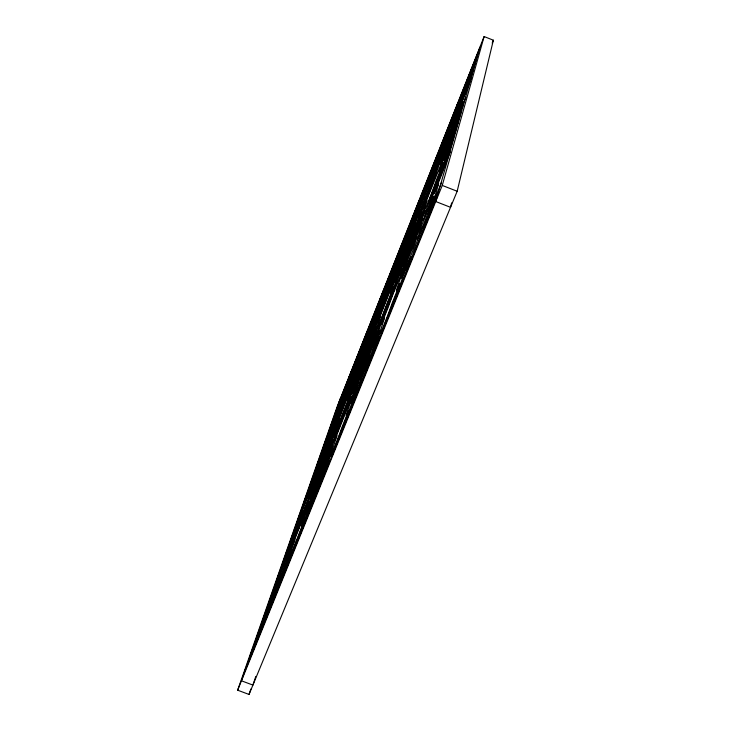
<?xml version="1.0" encoding="UTF-8"?>
<svg xmlns="http://www.w3.org/2000/svg" width="731" height="731" viewBox="0 0 731 731"><rect width="100%" height="100%" fill="white"/><g stroke="black" fill="none" stroke-linecap="round" stroke-linejoin="round"><path stroke-width="1.1" d="M457.177 191.257L493.352 40.205L484.114 36.55L337.53 405.678L237.648 690.192L249.033 694.45L457.177 191.257L442.255 185.427L484.114 36.55M451.621 202.907L450.534 207.312L435.722 201.528L479.856 47.277M255.804 676.449L252.908 685.084L241.449 680.799L340.527 398.13M249.033 694.45L250.852 689.059M341.669 398.614L342.437 395.992L340.92 399.354L356.883 359.204L348.915 380.942L350.633 377.278L349.619 379.992L334.323 418.324L341.523 399.025M465.291 85.655L464.057 88.67A23.465 0.493 -68.6 0 0 460.914 96.236L460.384 97.561L478.056 52.614L476.338 58.59L466.15 83.489M398.824 268.359L397.6 271.292A26.563 0.676 -68.9 0 0 394.639 278.191L394.091 279.525L413.527 230.302L409.808 241.988L404.362 255.594A22.04 0.567 -68.8 0 0 398.815 268.359M338.873 402.863L479.18 49.644M403.804 241.595L396.586 261.396L407.514 232.86L404.426 240.042M442.063 145.387L435.183 164.402L446.522 134.806L442.748 143.678M316.943 465.208L322.828 451.182L320.333 457.743A24.443 0.512 -69.1 0 0 317.327 465.757L313.672 476.219A24.388 0.503 -69.1 0 0 313.946 476.036L315.006 473.651L304.114 501.786M471.276 78.19L458.492 111.213L460.667 106.05A29.167 0.694 -68.6 0 1 462.412 102.239L462.805 101.746L460.731 108.024A29.103 0.694 -68.6 0 1 457.633 116.375L454.664 124.124L465.848 97.223M492.182 43.129L493.352 40.205M268.88 602.28L274.819 588.592L271.713 596.889A30.483 0.731 -69.3 0 0 267.866 607.178L262.484 622.556A30.382 0.731 -69.3 0 0 262.301 623.808L263.242 621.926L250.075 655.908M450.259 151.902L450.04 152.441A19.116 0.585 -68.6 0 0 445.819 163.26L445.051 165.279A19.116 0.585 -68.6 0 0 442.273 173.055L434.223 193.258L436.754 187.465A36.395 1.133 -68.7 0 1 438.673 183.655L435.968 192.938A36.285 1.124 -68.7 0 1 431.893 204.022L428.101 213.964L436.032 194.583A20.048 0.649 -68.6 0 0 436.974 193.249L437.485 192.134A20.048 0.649 -68.6 0 0 441.268 183.179L441.506 182.604M437.458 178.921L435.612 183.673A29.615 0.822 -68.7 0 1 430.294 197.525L428.467 202.971L450.908 147.159L453.933 136.615L447.536 152.56A24.479 0.676 -68.7 0 1 437.458 178.921M244.958 670.793L437.43 195.57M237.648 690.192L442.255 185.427M296.265 541.918L294.556 546.285A28.993 0.749 -69.2 0 1 289.321 559.928L286.451 568.033L304.398 523.707L311.534 502.69L306.38 515.446A23.767 0.63 -69.2 0 1 296.265 541.909M352.397 384.954L352.013 386.352L357.368 373.075L354.453 380.696A28.829 0.722 -69 0 0 351.035 389.861L347.316 400.871A28.756 0.722 -69 0 0 347.974 399.912L349.464 396.549L328.913 447.82L331.883 439.98A27.851 0.667 -69.1 0 0 335.401 430.55L339.275 419.183A27.924 0.667 -69.1 0 0 338.727 419.923L337.384 422.938L352.397 384.954M352.013 396.54L351.584 398.221L357.715 383.081L354.371 391.843A33.242 0.959 -69 0 0 350.441 402.425L346.147 415.372A33.142 0.95 -69 0 0 346.887 414.431L348.605 410.676L341.624 428.174A17.416 0.493 -69.1 0 1 338.398 437.047L337.621 439.103A17.416 0.493 -69.1 0 1 333.765 448.989L333.409 449.867A17.416 0.493 -69.1 0 1 330.887 455.751L330.64 456.226A17.416 0.493 -69.1 0 1 330.86 454.819L331.033 454.28L325.003 469.22L328.42 460.155A31.981 0.868 -69.1 0 0 332.477 449.227L336.982 435.813A32.073 0.877 -69.1 0 0 336.379 436.48L334.862 439.806L352.013 396.54M304.626 508.31L309.926 495.033L308.756 497.583A27.504 0.64 -69.1 0 1 308.5 497.592L312.694 485.475A27.577 0.64 -69.1 0 1 316.094 476.402L318.899 469L300.861 514.076L301.903 511.801A26.901 0.594 -69.2 0 1 302.095 511.919L297.773 524.31A26.828 0.594 -69.2 0 1 294.291 533.63L291.422 541.269L304.626 508.31M428.156 189.101L428.311 189.192A28.454 0.676 -68.7 0 0 429.727 186.222L431.729 181.526L409.451 237.292L412.293 229.863A27.184 0.64 -68.8 0 0 415.409 221.493L417.803 214.028A27.248 0.64 -68.8 0 0 416.551 216.623L414.751 220.835L436.325 166.759L433.529 174.06A28.527 0.676 -68.7 0 0 430.513 182.183L428.156 189.101M322.599 459.333L322.472 459.963L332.176 433.593L315.746 475.223L316.167 474.209A24.196 0.539 -69.1 0 1 318.113 469.795L322.599 459.333M377.552 314.869L374.601 323.678A25.749 0.576 -68.9 0 1 371.476 332.02L368.753 339.147L388.837 288.882L387.202 292.674A26.709 0.621 -68.8 0 1 386.233 294.529L389.038 286.095A26.764 0.621 -68.8 0 1 392.072 277.972L394.758 270.963L375.231 319.886L376.712 316.468A25.813 0.576 -68.9 0 1 377.552 314.869M426.922 200.861L424.19 209.294A31.086 0.832 -68.8 0 1 420.663 218.834L417.41 227.332L424.062 210.948A17.023 0.466 -68.7 0 0 424.748 209.98L425.168 209.057A17.023 0.466 -68.7 0 0 428.293 201.573L428.677 200.596A17.023 0.466 -68.7 0 0 432.56 190.654L433.273 188.772A17.023 0.466 -68.7 0 0 435.877 181.526L443.306 162.849L440.912 168.386A32.804 0.886 -68.6 0 1 439.157 171.995L441.46 164.311A32.886 0.895 -68.6 0 1 444.868 155.1L448.057 146.757L423.121 208.993L425.232 204.095A31.159 0.832 -68.8 0 1 426.749 200.998L426.922 200.861M448.441 131.681L464.377 91.53L462.321 96.437A26.91 0.576 -68.6 0 1 460.713 100.001L460.466 100.421L462.22 94.939A26.965 0.576 -68.6 0 1 464.916 87.702L467.502 80.967L446.641 133.426L448.496 129.012A25.676 0.548 -68.7 0 1 449.93 125.851L448.24 131.342A25.631 0.548 -68.7 0 1 445.462 138.789L442.84 145.633L448.441 131.681M375.158 313.873L372.49 321.704A23.026 0.466 -68.9 0 1 369.703 329.142L367.264 335.502L385.091 290.71L383.656 294.072A23.785 0.493 -68.8 0 1 382.834 295.717L385.383 288.169A23.831 0.493 -68.8 0 1 388.097 280.905L390.5 274.646L373.13 318.341L374.427 315.299A23.072 0.466 -68.9 0 1 375.158 313.873M299.134 528.321L313.873 491.789L310.666 500.269A31.643 0.841 -69.2 0 0 306.764 510.722L301.848 525.077A31.552 0.832 -69.2 0 0 302.077 525.361L303.365 522.647L289.485 558.466L282.413 574.685L285.72 565.858A30.702 0.758 -69.2 0 0 289.732 555.085L294.803 540.392A30.803 0.758 -69.2 0 0 294.657 539.971L293.515 542.393L299.134 528.321M373.952 324.189L362.137 355.175L366.533 342.19L373.952 324.189M394.365 280.302L394.155 281.197L400.168 266.267L397.116 274.235A30.528 0.804 -68.8 0 0 393.698 283.454L390.592 293.012A30.446 0.804 -68.8 0 0 391.743 290.874L393.634 286.543L379.956 321.878L370.644 343.808L373.751 335.684A29.213 0.74 -68.9 0 0 377.287 326.181L380.586 316.148A29.286 0.749 -68.9 0 0 379.599 317.939L377.918 321.804L394.365 280.302M423.34 193.423L431.71 173.137L434.433 164.576L423.34 193.423M365.107 348.449L370.516 335.904A24.26 0.567 -68.9 0 0 373.057 330.001L373.55 328.795L355.97 373.377L365.107 348.449M371.942 322.197L361.37 349.875L371.942 322.197M364.011 343.808L371.494 326.2L355.86 365.929L364.011 343.808M419.85 202.304L419.932 202.469A25.137 0.53 -68.7 0 0 421.12 199.947L422.838 195.881L403.293 244.995L405.815 238.407A24.16 0.503 -68.8 0 0 408.602 230.941L410.84 224.161A24.205 0.503 -68.8 0 0 409.78 226.382L408.218 230.082L427.224 182.275L424.738 188.772A25.192 0.539 -68.7 0 0 422.025 196.036L419.85 202.304M266.431 612.505L273.047 596.852L280.494 575.434L266.431 612.505M360.547 356.399L368.954 333.674L353.137 373.861L353.557 372.819A22.35 0.475 -69 0 1 355.695 367.83L360.547 356.399M317.035 467.511L323.239 452.535L328.283 438.052L317.035 467.511M414.075 223.796L401.794 255.887L405.458 244.657L414.075 223.796M359.981 351.172L367.538 330.814L353.32 367.017L359.981 351.172M336.205 420.955L350.122 385.776L348.797 388.801A25.393 0.557 -69 0 1 348.212 389.742L351.483 380.175A25.448 0.567 -69 0 1 354.517 372.097L357.094 365.345L339.367 409.799L340.555 407.076A24.726 0.521 -69 0 1 341.057 406.317L337.658 416.167A24.671 0.521 -69 0 1 334.551 424.464L331.929 431.363L336.598 419.667L336.205 420.955M312.283 487.796L319.191 471.312L324.957 454.563L312.283 487.796M396.44 290.043L396.366 291.011A35.408 1.078 -68.8 0 0 397.774 288.489L400.031 283.418L392.2 303.036A18.485 0.567 -68.9 0 1 389.075 311.726L388.271 313.864A18.485 0.567 -68.9 0 1 384.077 324.601L383.665 325.606A18.485 0.567 -68.9 0 1 380.595 332.843L380.23 333.601A18.485 0.567 -68.9 0 1 379.937 333.382L380.065 332.934L373.148 349.948L376.748 340.527A33.745 0.987 -68.9 0 0 380.833 329.48L384.561 317.821A33.845 0.996 -68.9 0 0 383.382 319.867L381.408 324.308L388.609 306.243A17.645 0.521 -68.8 0 1 391.514 298.193L392.255 296.229A17.645 0.521 -68.8 0 1 396.147 286.269L396.531 285.318A17.645 0.521 -68.8 0 1 399.519 278.209L399.894 277.387A17.645 0.521 -68.8 0 1 400.378 277.04L407.286 260.108L403.759 269.319A35.517 1.087 -68.8 0 0 399.83 279.973L396.44 290.043M351.364 390.217L359.414 371.092L364.449 356.043L351.364 390.217M351.794 380.348L358.894 363.289L363.353 350.167L351.794 380.348M298.495 521.121L285.967 554.089L292.254 536.134L298.495 521.121M352.123 372.545L362.485 345.516L352.123 372.545M390.007 284.514L398.212 264.86L401.94 253.456L390.007 284.514M464.212 90.571L473.862 67.234L475.717 60.755L464.212 90.571M335.419 429.179L322.49 463.079L328.201 446.458L335.419 429.179M458.629 112.336L445.791 145.761L448.514 136.752L458.629 112.336M337.631 415.181L326.181 445.17L331.18 430.787L337.631 415.181M328.53 439.971L328.438 440.482L332.925 429.929A23.164 0.512 -69 0 0 334.999 425.168L335.438 424.117L319.209 465.263L328.53 439.971M339.394 404.033L329.124 430.906L339.394 404.033M386.196 286.78L393.415 269.355L396.851 259.094L386.196 286.78M331.262 426.072L337.512 411.516L322.956 448.505L331.262 426.072M443.616 159.906L443.489 160.418A20.102 0.548 -68.6 0 0 448.405 149.371L454.956 133.051L457.807 123.137L451.411 139.1A20.157 0.548 -68.6 0 0 443.918 158.956L443.616 159.906M433.775 196.831L433.227 198.658A22.241 0.685 -68.7 0 1 424.51 221.849L417.465 239.311L421.805 224.974L428.64 208.015A22.314 0.694 -68.7 0 1 433.775 196.831M326.127 442.694L334.624 419.804L319.922 457.177L326.127 442.694M432.249 178.556C435.941 171.602 441.899 155.867 444.622 146.511L432.249 178.556M422.5 212.365L421.988 214A19.052 0.512 -68.8 0 1 414.477 233.911L408.51 248.787L412.494 236.186L418.306 221.685A19.107 0.512 -68.8 0 1 422.5 212.365M401.538 276.939L401.301 277.771A21.702 0.667 -68.8 0 0 405.76 268.268L412.595 251.363L417.063 236.725L410.393 253.273A21.766 0.667 -68.8 0 0 401.959 275.66L401.538 276.939M437.531 193.742L411.242 259.852L415.893 244.483L422.765 227.478A27.924 0.886 -68.7 0 0 430.522 209.998L432.259 205.886A34.887 1.124 -68.6 0 0 436.736 195.661L437.531 193.742M449.803 151.025L448.057 156.333A33.251 1.014 -68.6 0 0 442.447 170.944L440.482 175.97A26.864 0.822 -68.7 0 0 429.791 203.967L423.24 220.241L427.142 207.33L449.803 151.025M461.334 110.847L458.748 119.847L452.626 135.134A23.666 0.63 -68.6 0 0 445.718 151.244L444.274 154.725A28.418 0.749 -68.7 0 0 440.647 163.269L440.025 164.804L461.334 110.847M462.915 105.346L441.944 158.463L444.813 148.978L450.406 134.979A22.259 0.539 -68.6 0 0 457.058 119.354L458.501 115.863A27.723 0.676 -68.6 0 0 462.266 106.936L462.915 105.346M470.536 78.793L469.293 82.521A26.709 0.621 -68.6 0 0 464.834 94.116L463.262 98.155A21.592 0.512 -68.6 0 0 454.81 120.249L449.428 133.746L451.922 125.494L470.536 78.793M473.195 69.546L471.248 76.326L452.772 122.68L454.088 118.824A24.26 0.53 -68.6 0 0 458.355 107.713L473.195 69.546M395.087 280.887L394.868 281.609A18.668 0.493 -68.8 0 0 398.578 273.531L404.38 259.076L408.455 246.246L402.763 260.455A18.714 0.493 -68.8 0 0 395.462 279.781L395.087 280.887M379.727 330.759L378.996 333.044A20.687 0.603 -68.9 0 1 370.535 355.476L364.367 370.763L370.041 353.356L376.045 338.48A20.751 0.612 -68.9 0 1 379.727 330.759M410.977 256.645L406.189 272.334L382.806 330.083L385.219 322.974A32.164 0.987 -68.9 0 0 391.094 307.65L393.095 302.515A26.526 0.822 -68.8 0 0 404.298 273.166L410.977 256.645M422.573 218.697L418.543 231.891L412.156 247.727A25.53 0.758 -68.8 0 0 405.586 262.639L404.152 266.047A30.693 0.905 -68.8 0 0 400.661 274.061L400.031 275.596L422.573 218.697M425.022 210.665L402.863 266.641L407.076 253.301L412.887 238.845A23.794 0.649 -68.7 0 0 419.256 224.225L420.7 220.78A29.615 0.822 -68.7 0 0 424.364 212.273L425.022 210.665M436.754 172.269L435.155 176.993A28.418 0.749 -68.7 0 0 430.312 189.594L428.631 193.916A23.008 0.603 -68.7 0 0 419.393 218.066L413.819 231.992L417.447 220.515L436.754 172.269M440.793 159.029L437.832 168.733L418.68 216.623L420.325 211.798A25.731 0.621 -68.7 0 0 424.949 199.764L426.557 195.652A21.236 0.512 -68.7 0 0 435.329 172.726L440.793 159.029M448.14 134.979L440.29 156.644A20.614 0.484 -68.7 0 0 434.47 170.35L433.245 173.348A24.827 0.576 -68.7 0 0 430.166 180.667L429.618 182.001L448.14 134.979M449.729 129.78L431.464 176.171L434.241 167.399L445.983 138.78A24.26 0.53 -68.6 0 0 449.172 131.16L449.729 129.78M457.487 104.387L456.308 107.85A23.465 0.493 -68.6 0 0 452.352 118.139L438.728 153.19L441.186 145.423L457.487 104.387M376.392 327.333L363.097 361.918L373.249 334.085A17.955 0.457 -68.9 0 1 376.392 327.333M351.328 401.365L350.999 402.415A20.313 0.585 -69 0 0 354.124 396.111L360.109 381.317L365.875 363.691L359.999 378.256A20.377 0.585 -69 0 0 351.821 399.93L351.328 401.365M379.727 336.58L356.28 395.572L362.329 377.022L368.333 362.174A25.859 0.786 -68.9 0 0 374.199 349.235L375.615 345.918A32.164 0.987 -68.9 0 0 379.06 338.179L379.727 336.58M397.024 282.193L394.968 288.215A30.693 0.905 -68.8 0 0 389.669 302.022L387.859 306.654A24.891 0.722 -68.9 0 0 377.68 333.281L371.915 347.59L377.05 331.837L397.024 282.193M402.918 263.672L398.605 277.232L378.786 326.51L380.878 320.452A27.659 0.731 -68.9 0 0 385.922 307.322L387.631 302.926A22.789 0.603 -68.8 0 0 394.786 284.505A22.752 0.603 -68.8 0 0 397.253 277.78L402.918 263.672M415.811 223.138L396.659 271.667L405.522 247.316A20.733 0.493 -68.8 0 0 410.923 234.761L412.147 231.791A25.731 0.621 -68.7 0 0 415.245 224.518L415.811 223.138M426.867 188.37L425.396 192.628A24.827 0.576 -68.7 0 0 421.138 203.702L419.667 207.485A20.13 0.466 -68.8 0 0 411.535 228.73L406.683 240.901L410.045 230.576L426.867 188.37M430.742 176.189L427.9 185.126L411.188 227.058L412.695 222.736A22.762 0.484 -68.8 0 0 416.78 212.1L430.742 176.189M437.86 153.793L435.347 161.706L421.485 195.451L437.86 153.793M332.23 448.469L331.353 451.091A19.6 0.53 -69.1 0 1 323.157 472.783L317.711 486.27L324.372 466.616L329.681 453.448A19.664 0.539 -69.1 0 1 332.23 448.469M358.035 387.649L351.885 406.436L331.49 456.802L334.168 449.099A30.3 0.868 -69.1 0 0 339.714 434.671L341.551 429.947A24.909 0.722 -69 0 0 352.187 402.105L358.035 387.649M373.011 341.889L367.784 357.852L362.165 371.805A23.968 0.667 -69 0 0 357.084 383.071L355.896 385.886A28.911 0.795 -69 0 0 353.146 392.108L352.607 393.415L373.011 341.889M376.2 332.13L356.098 382.916L366.496 354.371A22.295 0.585 -68.9 0 0 371.503 343.077L372.709 340.207A27.659 0.731 -68.9 0 0 375.633 333.51L376.2 332.13M391.551 285.218L389.724 290.472A26.563 0.676 -68.9 0 0 385.118 302.47L383.547 306.49A21.574 0.548 -68.9 0 0 374.701 329.617L369.703 342.081L374.235 328.475L391.551 285.218M396.887 268.926L392.976 280.868L375.78 323.851L377.635 318.561A24.26 0.567 -68.9 0 0 382.048 307.084L383.537 303.237A19.965 0.466 -68.9 0 0 391.962 281.234L396.887 268.926M406.619 239.165L403.192 249.646L392.584 275.304A23.419 0.521 -68.9 0 0 390.016 281.362L389.541 282.541L406.619 239.165M408.739 232.705L391.871 275.541L395.389 264.997L405.568 240.271A22.762 0.484 -68.8 0 0 408.245 233.92L408.739 232.705M419.11 200.998L401.091 247.882L419.11 200.998M307.002 511.216L306.6 512.422A19.344 0.512 -69.2 0 0 308.674 508.648L313.946 495.581L320.681 475.762L315.472 488.692A19.399 0.512 -69.2 0 0 307.55 509.653L307.002 511.216M329.343 461.078L308.263 514.167L315.326 493.324L320.607 480.249A24.452 0.685 -69.1 0 0 324.993 470.892L326.145 468.196A30.3 0.868 -69.1 0 0 328.786 462.421L329.343 461.078M350.387 398.112L348.093 404.654A28.911 0.795 -69 0 0 343.077 417.73L341.395 422.025A23.52 0.64 -69.1 0 0 331.691 447.409L326.583 460.091L332.642 442.209L350.387 398.112M357.614 376.474L352.324 392.328L334.697 436.151L336.991 429.645A26.252 0.649 -69 0 0 341.779 417.173L343.378 413.079A21.564 0.539 -69 0 0 352.57 389.047L357.614 376.474M370.727 337.265L361.233 363.225A20.87 0.512 -69 0 0 356.819 373.23L355.787 375.716A25.21 0.603 -69 0 0 353.375 381.262L352.899 382.414L370.727 337.265M387.339 287.539L385.694 292.199A23.419 0.521 -68.9 0 0 381.619 302.808L368.004 337.841L372.061 325.871L387.339 287.539M392.2 273.001L388.636 283.674L373.45 321.777L392.2 273.001M401.173 246.155L397.993 255.658L385.941 284.926L401.173 246.155M290.161 552.746L289.165 555.615A18.823 0.466 -69.2 0 1 281.234 576.576L276.391 588.574L288.517 555.542A18.878 0.466 -69.2 0 1 290.161 552.746M329.041 451.155L317.93 481.565A22.862 0.585 -69.2 0 0 314.065 489.907L313.078 492.237A27.641 0.694 -69.2 0 0 310.922 497.007L310.456 498.131L329.041 451.155M332.797 440.108L314.458 486.471L325.085 457.487A21.217 0.521 -69.1 0 0 328.977 448.916L329.992 446.513A26.252 0.649 -69 0 0 332.313 441.286L332.797 440.108M350.953 386.653L348.952 392.309A25.21 0.603 -69 0 0 344.557 403.75L343.095 407.514A20.523 0.484 -69 0 0 334.597 429.7L330.11 440.912L335.346 425.652L350.953 386.653M357.304 367.967L352.644 381.673L337.128 420.462L339.138 414.824A23.164 0.512 -69 0 0 343.351 403.85L357.304 367.967M383.994 289.385L366.66 334.487L383.994 289.385M285.035 570.555L265.938 618.691L278.438 584.59A23.438 0.594 -69.2 0 0 281.627 578.084L282.577 575.909A28.993 0.749 -69.2 0 0 284.56 571.679L285.035 570.555M308.875 501.283L306.417 508.2A27.641 0.694 -69.2 0 0 301.647 520.618L300.085 524.63A22.542 0.557 -69.2 0 0 290.81 548.862L286.25 560.174L293.003 540.721L308.875 501.283M317.126 477.297L311.077 494.878L295.306 534.114L297.745 527.279A25.21 0.576 -69.1 0 0 302.305 515.41L303.794 511.581A20.651 0.484 -69.1 0 0 312.603 488.573L317.126 477.297M351.401 377.717L349.628 382.688A22.35 0.475 -69 0 0 345.717 392.867L332.852 425.972L337.466 412.677L351.401 377.717M357.057 361.278L339.047 408.126L357.057 361.278M270.379 604.519L262.52 627.134L246.603 666.434L249.6 658.074A28.016 0.658 -69.3 0 0 254.571 645.144L256.152 641.069A22.935 0.548 -69.3 0 0 265.801 615.858L270.379 604.519M289.787 548.725L278.52 579.363A22.049 0.512 -69.3 0 0 275.642 585.321L274.819 587.249A26.7 0.612 -69.3 0 0 273.156 590.84L272.754 591.808L289.787 548.725M293.963 536.709L277.14 579.281L287.895 550.105A20.413 0.457 -69.2 0 0 290.865 543.754L291.715 541.753A25.21 0.576 -69.1 0 0 293.542 537.733L293.963 536.709M314.303 478.248L312.164 484.205A24.196 0.539 -69.1 0 0 307.961 495.143L294.355 530.13L300.149 513.601L314.303 478.248M321.448 457.688L316.203 472.774L302.131 507.954L304.251 502.06A22.323 0.457 -69.1 0 0 308.29 491.552L321.448 457.688M351.757 370.553L335.054 413.993L351.757 370.553"/></g></svg>
